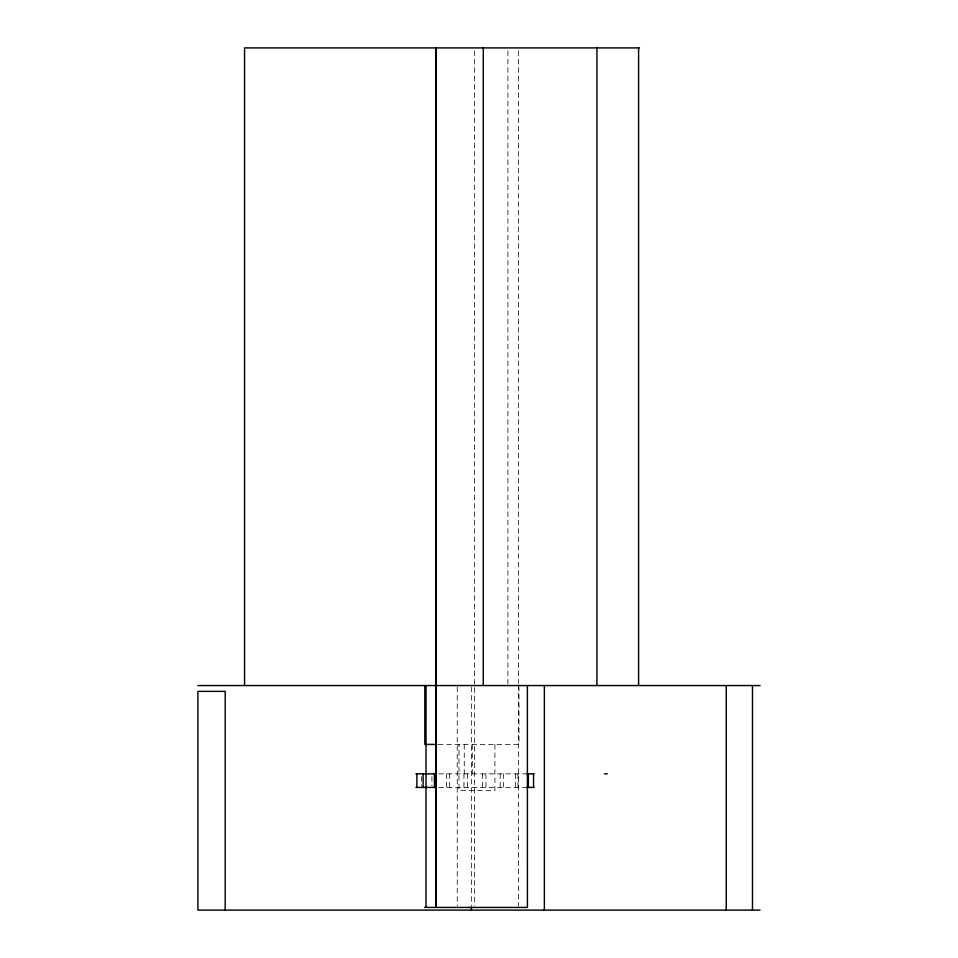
<?xml version="1.0" encoding="UTF-8"?>
<svg xmlns="http://www.w3.org/2000/svg" width="958" height="958" viewBox="0 0 958 958"><rect width="100%" height="100%" fill="white"/><g stroke="black" fill="none" stroke-linecap="round" stroke-linejoin="round"><path stroke-width="0.72" stroke-dasharray="4.79 3.59" d="M438.273 744.426L518.973 744.426L518.973 687.03M438.776 773.848L526.074 773.848M438.776 787.428L526.074 787.428M518.565 50.894L518.565 683.21M518.565 684.695L518.565 905.933M517.967 773.848L517.967 787.428M515.452 773.848L515.452 787.428M507.908 50.894L507.908 684.06M503.333 773.848L503.333 787.428M500.184 773.848L500.184 787.428M494.891 744.426L494.891 790.554L458.99 790.554L458.99 744.426M485.934 773.848L485.934 787.428M482.437 773.848L482.437 787.428M474.461 50.894L474.461 686.191M474.461 687.688L474.461 905.933M472.294 744.426L472.294 773.848M471.36 687.042L471.36 905.633M467.456 773.848L467.456 787.428M464.247 744.426L464.247 773.848M463.959 773.848L463.959 787.428M457.229 687.054L457.229 905.945M449.709 773.848L449.709 787.428M446.548 773.848L446.548 787.428M431.926 776.567L431.926 786.075M421.52 776.567L421.52 786.075"/><path stroke-width="1.44" d="M639.441 47.9L244.565 47.9L244.565 685.557M197.911 685.557L760.089 685.557M436.776 744.426L424.825 744.426L424.825 685.557M415.88 773.848L436.046 773.848M526.768 773.848L534.013 773.848M604.45 773.848L607.288 773.848M415.88 787.428L436.046 787.428M526.768 787.428L534.013 787.428M424.586 907.43L527.415 907.43L527.391 685.557M760.089 910.1L197.911 910.1L197.911 691.365L225.202 691.365L225.202 910.1M752.485 685.557L752.485 910.1M726.248 685.557L726.248 910.1M638.591 47.9L638.591 685.557M596.93 47.9L596.93 685.557M544.372 685.557L544.372 910.1M533.558 773.848L533.558 787.428M528.373 773.848L528.373 787.428M483.287 47.9L483.287 685.557M471.36 907.13L471.36 910.1M436.297 47.9L436.297 907.43M436.082 47.9L436.082 907.43M434.429 773.848L434.429 787.428M426.023 685.557L425.999 907.43M423.125 773.848L423.125 787.428M416.886 773.848L416.886 787.428"/></g></svg>
